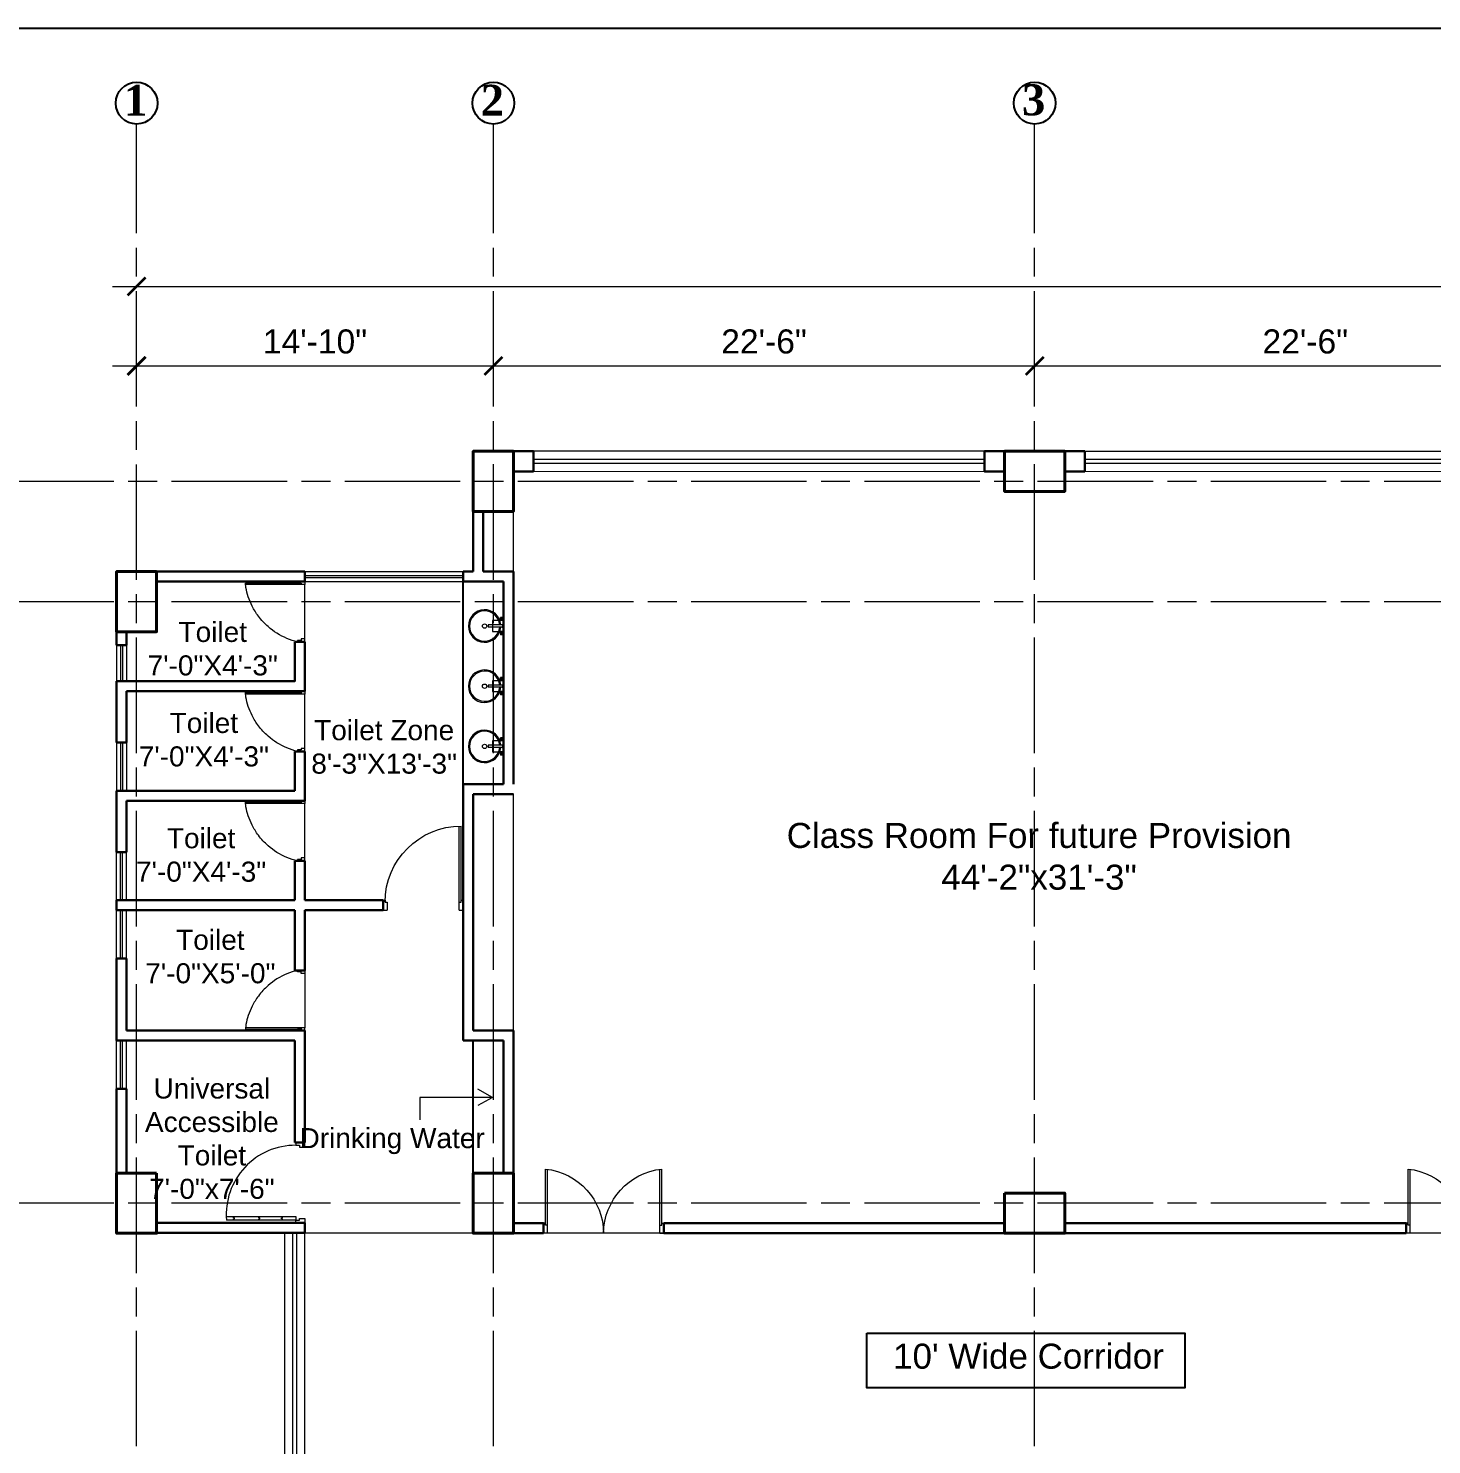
# Model space of a CAD drawing. Header units: inches. Extents: x -12 to 20935469, y -1604 to 24729220.
# Drawn here: x 20840343 to 20841043, y 24710768 to 24711474 of the extents above; entities that cross this region are included whole.
import ezdxf

# ---------------------------------------------------------------- set-up
doc = ezdxf.new("R2010")
doc.units = ezdxf.units.IN
doc.header["$LTSCALE"] = 0.03
doc.header["$MEASUREMENT"] = 0
doc.header["$PDMODE"] = 32
doc.header["$PDSIZE"] = 15
doc.linetypes.add('ACAD_ISO08W100', pattern=[36, 24, -3, 6, -3])
for name, color, linetype, lineweight in [('column', 1, 'Continuous', 40), ('Dim Line', 252, 'Continuous', 13), ('Door', 7, 'Continuous', 18), ('Glass Line', 252, 'Continuous', 9), ('Grid Line', 252, 'Continuous', 18), ('Hatch', 253, 'Continuous', 15), ('Main Wall', 7, 'Continuous', 30), ('STAIR', 46, 'Continuous', 15), ('TOILET FIXTURE', 142, 'Continuous', 5), ('wind.', 150, 'Continuous', 20)]:
    doc.layers.add(name, color=color, linetype=linetype, lineweight=lineweight)
doc.layers.add('FUR', color=251, linetype='Continuous')
doc.layers.add('TEXT', color=7, linetype='Continuous')
doc.styles.add('2', font='swisscl.ttf')
doc.styles.add('RomanS', font='arial.ttf', dxfattribs={"height": 12})
doc.styles.get("Standard").update_dxf_attribs({"font": 'timesbd.ttf'})
doc.dimstyles.new('Aec_Arch_I', dxfattribs={"dimscale": 96, "dimtxt": 12, "dimasz": 0.09375, "dimexe": 0.125, "dimexo": 0.125, "dimgap": 0.0625, "dimtad": 1, "dimdec": 0, "dimzin": 3, "dimdsep": 46, "dimlunit": 4, "dimtxsty": 'RomanS', "dimblk1": 'ARCHTICK', "dimblk2": 'ARCHTICK', "dimsah": 1, "dimcen": 0.09375, "dimdle": 0.125, "dimadec": 0, "dimazin": 0, "dimtfac": 0.75, "dimtdec": 0, "dimtmove": 2, "dimatfit": 3, "dimldrblk": 'ARCHTICK', "dimfxl": 1, "dimfrac": 1, "dimtolj": 1, "dimtzin": 0, "dimarcsym": 0})

# ---------------------------------------------------------------- blocks, each defined once
blk = doc.blocks.new('_ArchTick')
at = {"color": 0, "linetype": 'ByBlock', "lineweight": 35, "const_width": 0.15}
blk.add_lwpolyline([(-0.5, -0.5), (0.5, 0.5)], dxfattribs=at)
blk = doc.blocks.new('*D14')
at = {"layer": 'Defpoints', "color": 0, "transparency": 16777216}
for p in [(20831126.2792098, 24724578.16655627), (20830948.30879143, 24724562.26584816), (20831126.2792098, 24724562.26584816)]:
    blk.add_point(p, dxfattribs=at)
at = {"layer": 'Dim Line', "color": 0, "lineweight": -2, "transparency": 16777216}
for p, q in [((20830948.30879143, 24724574.26584816), (20830948.30879143, 24724590.16655627)), ((20831126.2792098, 24724574.26584816), (20831126.2792098, 24724590.16655627)), ((20830936.30879143, 24724578.16655627), (20831138.2792098, 24724578.16655627))]:
    blk.add_line(p, q, dxfattribs=at)
at = {"layer": 'Dim Line', "color": 0, "lineweight": -2, "transparency": 16777216, "xscale": 9, "yscale": 9, "zscale": 9, "rotation": 180}
blk.add_blockref('_ArchTick', (20830948.30879143, 24724578.16655627), dxfattribs=at)
at = {"layer": 'Dim Line', "color": 0, "lineweight": -2, "transparency": 16777216, "xscale": 9, "yscale": 9, "zscale": 9}
blk.add_blockref('_ArchTick', (20831126.2792098, 24724578.16655627), dxfattribs=at)
at = {"layer": 'Dim Line', "color": 0, "transparency": 16777216, "insert": (20831037.29400062, 24724590.29343212), "char_height": 12, "attachment_point": 5, "style": 'RomanS'}
blk.add_mtext('\\A1;14\'-10"', dxfattribs=at)
blk = doc.blocks.new('*D7')
at = {"layer": 'Defpoints', "color": 0, "transparency": 16777216}
for p in [(20831396.27940053, 24724578.16655627), (20831396.27940053, 24724578.16655627), (20831126.2792098, 24724562.26584816)]:
    blk.add_point(p, dxfattribs=at)
at = {"layer": 'Dim Line', "color": 0, "lineweight": -2, "transparency": 16777216}
for p, q in [((20831126.2792098, 24724574.26584816), (20831126.2792098, 24724590.16655627)), ((20831114.2792098, 24724578.16655627), (20831408.27940053, 24724578.16655627))]:
    blk.add_line(p, q, dxfattribs=at)
at = {"layer": 'Dim Line', "color": 0, "lineweight": -2, "transparency": 16777216, "xscale": 9, "yscale": 9, "zscale": 9, "rotation": 180}
blk.add_blockref('_ArchTick', (20831126.2792098, 24724578.16655627), dxfattribs=at)
at = {"layer": 'Dim Line', "color": 0, "lineweight": -2, "transparency": 16777216, "xscale": 9, "yscale": 9, "zscale": 9}
blk.add_blockref('_ArchTick', (20831396.27940053, 24724578.16655627), dxfattribs=at)
at = {"layer": 'Dim Line', "color": 0, "transparency": 16777216, "insert": (20831261.27930516, 24724590.29343212), "char_height": 12, "attachment_point": 5, "style": 'RomanS'}
blk.add_mtext('\\A1;22\'-6"', dxfattribs=at)
blk = doc.blocks.new('*D8')
at = {"layer": 'Defpoints', "color": 0, "transparency": 16777216}
for p in [(20831396.27940053, 24724578.16655627), (20831666.2795913, 24724578.16655627), (20831666.2795913, 24724578.16655627)]:
    blk.add_point(p, dxfattribs=at)
at = {"layer": 'Dim Line', "color": 0, "lineweight": -2, "transparency": 16777216}
blk.add_line((20831384.27940053, 24724578.16655627), (20831678.2795913, 24724578.16655627), dxfattribs=at)
at = {"layer": 'Dim Line', "color": 0, "lineweight": -2, "transparency": 16777216, "xscale": 9, "yscale": 9, "zscale": 9, "rotation": 180}
blk.add_blockref('_ArchTick', (20831396.27940053, 24724578.16655627), dxfattribs=at)
at = {"layer": 'Dim Line', "color": 0, "lineweight": -2, "transparency": 16777216, "xscale": 9, "yscale": 9, "zscale": 9}
blk.add_blockref('_ArchTick', (20831666.2795913, 24724578.16655627), dxfattribs=at)
at = {"layer": 'Dim Line', "color": 0, "transparency": 16777216, "insert": (20831531.27949591, 24724590.29343212), "char_height": 12, "attachment_point": 5, "style": 'RomanS'}
blk.add_mtext('\\A1;22\'-6"', dxfattribs=at)
blk = doc.blocks.new('*D13')
at = {"layer": 'Defpoints', "color": 0, "transparency": 16777216}
for p in [(20832951.75234396, 24724617.81282169), (20830948.30879143, 24724610.74819624), (20832951.75234396, 24724610.74819624)]:
    blk.add_point(p, dxfattribs=at)
at = {"layer": 'Dim Line', "color": 0, "lineweight": -2, "transparency": 16777216}
for p, q in [((20830948.30879143, 24724622.74819624), (20830948.30879143, 24724629.81282169)), ((20832951.75234396, 24724622.74819624), (20832951.75234396, 24724629.81282169)), ((20830936.30879143, 24724617.81282169), (20832963.75234396, 24724617.81282169))]:
    blk.add_line(p, q, dxfattribs=at)
at = {"layer": 'Dim Line', "color": 0, "lineweight": -2, "transparency": 16777216, "xscale": 9, "yscale": 9, "zscale": 9, "rotation": 180}
blk.add_blockref('_ArchTick', (20830948.30879143, 24724617.81282169), dxfattribs=at)
at = {"layer": 'Dim Line', "color": 0, "lineweight": -2, "transparency": 16777216, "xscale": 9, "yscale": 9, "zscale": 9}
blk.add_blockref('_ArchTick', (20832951.75234396, 24724617.81282169), dxfattribs=at)
at = {"layer": 'Dim Line', "color": 0, "transparency": 16777216, "insert": (20831950.03056769, 24724629.93969755), "char_height": 12, "attachment_point": 5, "style": 'RomanS'}
blk.add_mtext('\\A1;166\'-11"', dxfattribs=at)
blk = doc.blocks.new('A$C36295410')
at = {"layer": 'Door'}
for p, q in [((0.9999989662828739, 3.999999464715074), (0.9999989662828739, 31.99999946471507)), ((1.999998966282874, -5.352849257178605e-07), (1.999998966282874, 31.98213662398211)), ((57.99999896628287, -5.352849257178605e-07), (57.99999896628287, 31.98213662398211)), ((58.99999896628287, 3.999999464715074), (58.99999896628287, 31.99999946471507)), ((0.9999989662828739, 4.999999464715074), (-1.033717126119882e-06, 4.999999464715074)), ((1.999998966282874, 3.999999464715074), (0.9999989662824191, 3.999999464715074)), ((57.99999896628287, 3.999999464715074), (58.99999896628287, 3.999999464715074)), ((58.99999896628287, 4.999999464715074), (59.99999896628287, 4.999999464715074)), ((1.999998966282874, -5.352849257178605e-07), (-1.033717126119882e-06, -5.352849257178605e-07)), ((57.99999896628287, -5.352849257178605e-07), (59.99999896628287, -5.352849257178605e-07))]:
    blk.add_line(p, q, dxfattribs=at)
for centre, radius, start, end in [((-2.525154211056361, -0.3352956022481521), 32.52688137512273, 0.590629401232551, 83.77825723032326), ((62.52515214360983, -0.3352956022372382), 32.52688137511065, 96.22174276965781, 179.4093705987648)]:
    blk.add_arc(centre, radius, start, end, dxfattribs=at)
blk = doc.blocks.new('sssss-flat-876')
at = {"layer": 'Door', "linetype": 'Continuous', "ltscale": 3}
blk.add_line((3666.524641621392, 84027.20039844685), (3666.524641621392, 84055.73698381262), dxfattribs=at)
at = {"layer": 'Door', "linetype": 'Continuous', "ltscale": 3, "extrusion": (-7.215265806451099e-09, -3.356244729906973e-18, 1)}
for points, elevation in [([(3666.524641621392, 84057.20039844685), (3666.524641621392, 84055.7369838127), (3668.353909914149, 84055.73698381268), (3668.353909914149, 84056.46869112973), (3670.183178206673, 84056.46869112976), (3670.183178206673, 84057.20039844688)], -2.645495015731816e-05), ([(3668.353909914149, 84055.73698381268), (3696.158787962748, 84055.73698381273), (3696.158787962748, 84056.46869112982), (3668.353909914149, 84056.46869112956)], -2.646814881427536e-05)]:
    blk.add_lwpolyline(points, close=True, dxfattribs=dict(at, elevation=elevation))
at = {"layer": 'Door', "linetype": 'Continuous', "ltscale": 3, "flags": 128}
blk.add_lwpolyline([(3670.183178209001, 84027.20039844661, 0.04096003839332348), (3675.473761518253, 84028.8955189219, 0.08249638684257277), (3684.92584202881, 84034.77633821729, 0.05218730031938641), (3689.721451750025, 84039.97248090911, 0.04398833922187529), (3692.855049753096, 84045.047753547, 0.03657129103577791), (3694.751170299016, 84049.63311906598, 0.034751479123949), (3695.9156375397, 84054.20272462314, 0.01143537355723267), (3696.158787962981, 84055.73698381265)], format="xyb", dxfattribs=at)
at = {"layer": 'Door', "linetype": 'Continuous', "ltscale": 3}
blk.add_lwpolyline([(3666.524641623953, 84027.20039844679), (3666.524641623953, 84028.66381308093), (3668.353909916477, 84028.66381308093), (3668.353909916477, 84027.93210576387), (3670.183178209234, 84027.93210576382), (3670.183178209234, 84027.2003984467)], close=True, dxfattribs=at)
blk = doc.blocks.new('Door_45')
at = {"layer": 'Door'}
for p, q in [((1.499446089358273, 4.966720660065755), (1.499446089358273, 43.96672066006575)), ((1.499446089358273, 40.02726910408236), (2.249446089358273, 40.02726910408236)), ((2.249446089358273, 40.02726910408236), (2.249446089358273, 39.52726910408236)), ((2.749446089591103, 39.52726910408236), (2.749446089591103, 40.02726910408236)), ((2.749446089591103, 40.02726910408236), (3.499446089358273, 40.02726910408236)), ((3.499446089358273, 44.03189280286006), (3.499446089358273, 4.966720660065755)), ((2.249446089358273, 39.52726910408236), (2.749446089591103, 39.52726910408236)), ((1.499446089358273, 25.76575365659081), (2.249446089358273, 25.76575365659081)), ((2.249446089358273, 25.76575365659081), (2.249446089358273, 25.26575365659081)), ((2.249446089358273, 25.26575365659081), (2.749446089591103, 25.26575365659081)), ((2.749446089591103, 25.76575365659081), (3.499446089358273, 25.76575365659081)), ((2.749446089591103, 25.26575365659081), (2.749446089591103, 25.76575365659081)), ((1.499446089358273, 12.56961937076411), (2.249446089358273, 12.56961937076411)), ((2.249446089358273, 12.56961937076411), (2.249446089358273, 13.06961937076411)), ((2.249446089358273, 13.06961937076411), (2.749446089591103, 13.06961937076411)), ((2.749446089591103, 13.06961937076411), (2.749446089591103, 12.56961937076411)), ((2.749446089591103, 12.56961937076411), (3.499446089358273, 12.56961937076411)), ((-0.0005539106417273842, -0.03327933993424503), (-0.0005539106417273842, 4.966720660065755)), ((-0.0005539106417273842, 4.966720660065755), (1.499446089358273, 4.966720660065755)), ((3.499446089358273, 4.966720660065755), (1.499446089358273, 4.966720660065755)), ((1.499446089358273, 4.966720660065755), (1.499446089358273, 2.966720660065755)), ((1.499446089358273, 2.966720660065755), (2.499446089358273, 2.966720660065755)), ((2.499446089358273, 2.966720660065755), (2.499446089358273, -0.03327933993424503)), ((42.5, 3), (42.5, -0.03327933993424503)), ((43.5, 3), (42.5, 3)), ((45.00000000023283, 5), (43.5, 5)), ((43.5, 5), (43.5, 3)), ((45.00000000023283, -0.03327933993424503), (45.00000000023283, 5)), ((2.499446089358273, -0.03327933993424503), (-0.0005539106417273842, -0.03327933993424503)), ((42.5, -0.03327933993424503), (45.00000000023283, -0.03327933993424503))]:
    blk.add_line(p, q, dxfattribs=at)
blk.add_arc((4.660651951731928, 5.255392092920653), 38.84018771759182, 359.6232511897165, 94.66847186469465, dxfattribs=at)
blk = doc.blocks.new('7-flat-72')
at = {"layer": 'Glass Line', "color": 8, "ltscale": 20}
for p, q in [((-64475.47473717644, 376966.6120190895), (-64476.55473715696, 376966.6118137227)), ((-64476.55336804548, 376959.4118138514), (-64476.55473715696, 376966.6118137227)), ((-64475.47336806497, 376959.4120192182), (-64475.47473717644, 376966.6120190895)), ((-64478.71357337362, 376960.4914030989), (-64480.33357334463, 376960.4910950488)), ((-64480.33338851458, 376959.5190950661), (-64480.33357334463, 376960.4910950488)), ((-64478.71338854358, 376959.5194031161), (-64480.33338851458, 376959.5190950661)), ((-64478.71336800698, 376959.4114031181), (-64480.33336797799, 376959.411095068)), ((-64480.33329952252, 376959.0510950745), (-64480.33336797799, 376959.411095068)), ((-64478.71329955151, 376959.0514031246), (-64480.33329952252, 376959.0510950745)), ((-64480.27590274997, 376959.5191059972), (-64480.27608758002, 376960.49110598)), ((-64480.15336798131, 376959.4111292958), (-64480.15338851791, 376959.5191292939)), ((-64480.14656623453, 376959.5191305911), (-64480.14675106457, 376960.4911305739)), ((-64479.91663178266, 376959.5191743142), (-64479.91681661271, 376960.4911742969)), ((-64479.5233885292, 376959.5192490911), (-64479.52357335924, 376960.4912490739)), ((-64479.13014527573, 376959.519323868), (-64479.13033010578, 376960.4913238508)), ((-64478.90021082386, 376959.5193675911), (-64478.90039565391, 376960.4913675738)), ((-64478.89336800366, 376959.4113688903), (-64478.89338854048, 376959.5193688883)), ((-64478.77087430842, 376959.519392185), (-64478.77105913847, 376960.4913921678)), ((-64478.71338854358, 376959.5194031161), (-64478.71357337362, 376960.4914030989)), ((-64478.71329955151, 376959.0514031246), (-64478.71336800698, 376959.4114031181)), ((-64475.11336807138, 376959.4120876737), (-64476.91336803907, 376959.4117453959)), ((-64476.9132995836, 376959.0517454025), (-64476.91336803907, 376959.4117453959)), ((-64475.11329961568, 376959.0520876803), (-64476.9132995836, 376959.0517454025)), ((-64475.11329961568, 376959.0520876803), (-64475.11336807138, 376959.4120876737)), ((-64473.31357347011, 376960.4924299325), (-64471.6935734991, 376960.4927379825)), ((-64473.31338864006, 376959.5204299497), (-64473.31357347011, 376960.4924299325)), ((-64473.31338864006, 376959.5204299497), (-64471.69338866905, 376959.5207379998)), ((-64473.31336810347, 376959.4124299516), (-64471.69336813246, 376959.4127380017)), ((-64473.313299648, 376959.0524299581), (-64473.31336810347, 376959.4124299516)), ((-64473.313299648, 376959.0524299581), (-64471.69329967699, 376959.0527380082)), ((-64473.25590287545, 376959.5204408808), (-64473.25608770549, 376960.4924408636)), ((-64473.13336810679, 376959.4124641794), (-64473.13338864339, 376959.5204641775)), ((-64473.12656636001, 376959.5204654748), (-64473.12675119005, 376960.4924654575)), ((-64472.89663190814, 376959.5205091978), (-64472.89681673818, 376960.4925091806)), ((-64472.50338865467, 376959.5205839747), (-64472.50357348472, 376960.4925839575)), ((-64472.11014540121, 376959.5206587517), (-64472.11033023125, 376960.4926587344)), ((-64471.88021094934, 376959.5207024747), (-64471.88039577939, 376960.4927024575)), ((-64471.87336812937, 376959.4127037739), (-64471.87338866596, 376959.520703772)), ((-64471.7508744339, 376959.5207270686), (-64471.75105926394, 376960.4927270514)), ((-64471.69338866905, 376959.5207379998), (-64471.6935734991, 376960.4927379825)), ((-64471.69329967699, 376959.0527380082), (-64471.69336813246, 376959.4127380017))]:
    blk.add_line(p, q, dxfattribs=at)
blk.add_circle((-64476.01507698372, 376968.3989757138, -1.853074723067108e-05), 1.08, dxfattribs=at)
for radius, start, end in [(8.100000000000003, 273.8334487619164, 266.1883413272574), (7.545122013573683, 274.1150294939762, 265.9067605931115)]:
    blk.add_arc((-64476.01507698372, 376968.3989757138, -1.853074723067108e-05), radius, start, end, dxfattribs=at)
blk = doc.blocks.new('SFSFSFS-flat-72')
at = {"layer": 'TOILET FIXTURE', "ltscale": 0.2}
blk.add_lwpolyline([(-3918.473113942891, -3608.103407361705), (-3918.474140776554, -3602.703407459237), (-3923.874140679603, -3602.704434292842), (-3923.873113845708, -3608.104434195251)], close=True, dxfattribs=at)
at = {"layer": 'TOILET FIXTURE', "ltscale": 20}
blk.add_blockref('7-flat-72', (60554.84018570464, -380567.1558373197), dxfattribs=at)
blk = doc.blocks.new('$D40')
at = {"layer": 'Door'}
for p, q in [((1, 4), (1, 42)), ((2, 0), (2, 41.98683982644525)), ((1, 5), (0, 5)), ((2, 0), (0, 0)), ((2, 4), (1, 4)), ((39, 4), (38, 4)), ((38, 4), (38, 0)), ((40, 0), (38, 0)), ((40, 5), (38.98683982644525, 5)), ((39, 5), (39, 4))]:
    blk.add_line(p, q, dxfattribs=at)
blk.add_arc((1, 4), 38, 0, 89.99999999999999, dxfattribs=at)
blk = doc.blocks.new('fff')
at = {"layer": 'Grid Line', "color": 252, "linetype": 'ACAD_ISO08W100', "lineweight": 9, "ltscale": 80, "true_color": 0x939598}
for p, q in [((20830948.30879143, 24723521.10155122), (20830948.30879143, 24724698.78124316)), ((20831126.2792098, 24723521.10975568), (20831126.2792098, 24724698.78944762)), ((20831396.27940053, 24723521.10975705), (20831396.27940053, 24724698.789449)), ((20833096.94929376, 24724520.60832043), (20830726.1474328, 24724520.60832043)), ((20833096.94929376, 24724460.61652489), (20830726.1474328, 24724460.61652489)), ((20833096.94929376, 24724160.74613542), (20830726.1474328, 24724160.74613542))]:
    blk.add_line(p, q, dxfattribs=at)
at = {"layer": 'Dim Line'}
for base, p1, p2, picture, middle in [((20832951.75234396, 24724617.81282169), (20830948.30879143, 24724610.74819624), (20832951.75234396, 24724610.74819624), '*D13', (20831950.03056769, 24724629.93969755)), ((20831126.2792098, 24724578.16655627), (20830948.30879143, 24724562.26584816), (20831126.2792098, 24724562.26584816), '*D14', (20831037.29400062, 24724590.29343212)), ((20831396.27940053, 24724578.16655627), (20831126.2792098, 24724562.26584816), (20831396.27940053, 24724578.16655627), '*D7', (20831261.27930516, 24724590.29343212)), ((20831666.2795913, 24724578.16655627), (20831396.27940053, 24724578.16655627), (20831666.2795913, 24724578.16655627), '*D8', (20831531.27949591, 24724590.29343212))]:
    dim = blk.add_linear_dim(base=base, p1=p1, p2=p2, dimstyle='Aec_Arch_I', dxfattribs=at)
    dim.commit()
    dim.dimension.update_dxf_attribs({"geometry": picture, "text_midpoint": middle})

msp = doc.modelspace()

# ---------------------------------------------------------------- linework, layer by layer
for p, q in [((20840560.11673301, 24711096.91348411), (20840560.11673303, 24711197.87496308)), ((20840565.11673302, 24710902.98957334), (20840565.11673302, 24710969.02777834)), ((20840476.11763015, 24710878.1849571), (20840481.11763015, 24710878.1849571))]:
    msp.add_line(p, q)
msp.add_lwpolyline([(20840761.45372367, 24710823.22600225), (20840920.04179165, 24710823.22600225), (20840920.04179165, 24710795.91452704), (20840761.45372367, 24710795.91452704)], close=True)
at = {"layer": 'column', "lineweight": 40, "ltscale": 20}
for points in [[(20840585.11673634, 24711262.87496308), (20840565.11673634, 24711262.87496308), (20840565.11673303, 24711232.87496309), (20840585.11673303, 24711232.87496309)], [(20840830.14033819, 24711262.87496804), (20840830.14033819, 24711242.87496804), (20840860.14033819, 24711242.87496474), (20840860.14033819, 24711262.87496474)], [(20840407.14631797, 24711202.87496309), (20840387.14631797, 24711202.87496309), (20840387.14631797, 24711172.87496309), (20840407.14631797, 24711172.87496309)], [(20840407.14631794, 24710903.01277808), (20840387.14631794, 24710903.01277808), (20840387.14631794, 24710873.01277808), (20840407.14631794, 24710873.01277808)], [(20840585.11673302, 24710902.98957334), (20840565.11673302, 24710902.98957334), (20840565.11673632, 24710873.01277808), (20840585.11673632, 24710873.01277808)], [(20840830.15194108, 24710893.02775417), (20840830.15194108, 24710873.02775417), (20840860.12873635, 24710873.02775747), (20840860.12873635, 24710893.02775747)]]:
    msp.add_lwpolyline(points, close=True, dxfattribs=at)
at = {"layer": 'Defpoints'}
msp.add_lwpolyline([(20840142.61561531, 24711473.75343435), (20842581.4822092, 24711473.75343435), (20842581.4822092, 24710015.22406803), (20840142.61561531, 24710015.22406803)], close=True, dxfattribs=at)
at = {"layer": 'Hatch', "lineweight": 5}
for p, q in [((20840585.11673303, 24711202.8749693), (20840585.11673303, 24711232.86196092)), ((20840585.11673302, 24710974.02777834), (20840585.11673299, 24711091.9134841))]:
    msp.add_line(p, q, dxfattribs=at)
at = {"layer": 'Hatch', "lineweight": 0}
msp.add_lwpolyline([(20840481.14104126, 24710873.16175239), (20841303.09022288, 24710873.1635102), (20841303.09022288, 24711188.04585007), (20841482.64014072, 24711187.87496309), (20841482.64014744, 24710873.01724208), (20842316.64196941, 24710872.9789046), (20842316.64196941, 24710753.0017972), (20842212.64237089, 24710752.99607684), (20841937.64286323, 24710752.99607684), (20841622.64014745, 24710752.85510959), (20841622.64014745, 24710611.85411261), (20841303.09022322, 24710611.85411261), (20841303.09022322, 24710752.99607711), (20840481.14104126, 24710752.82172609)], close=True, dxfattribs=at)
at = {"layer": 'Main Wall', "lineweight": 30}
for p, q in [((20840565.11673303, 24711202.8749686), (20840565.11673303, 24711232.87496474)), ((20840570.11673303, 24711202.87496877), (20840570.11673303, 24711232.87496474)), ((20840407.14631797, 24711202.87496309), (20840481.11762999, 24711202.87496567)), ((20840481.11763016, 24711197.87496307), (20840481.11762998, 24711202.87496567)), ((20840560.11673286, 24711202.87496843), (20840565.11673303, 24711202.8749686)), ((20840560.11673303, 24711197.87496308), (20840560.11673285, 24711202.87496842)), ((20840570.11673303, 24711202.87496877), (20840585.11673303, 24711202.8749693)), ((20840585.11673302, 24711096.91405018), (20840585.11673303, 24711202.8749693)), ((20840407.14631797, 24711197.87496307), (20840481.11763016, 24711197.87496307)), ((20840560.11673303, 24711197.87496309), (20840580.11673303, 24711197.87496308)), ((20840580.11673302, 24711096.91348411), (20840580.11673303, 24711197.87496308)), ((20840387.14631797, 24711166.25923486), (20840387.14631797, 24711172.87496309)), ((20840476.11763015, 24711167.87496307), (20840481.11763015, 24711167.87496307)), ((20840387.14631797, 24711117.64350662), (20840387.14631797, 24711148.25923486)), ((20840481.11763015, 24711143.25923486), (20840392.14631797, 24711143.25923486)), ((20840476.11763015, 24711113.25923486), (20840476.11763015, 24711093.64350661)), ((20840481.11763015, 24711113.25923486), (20840476.11763015, 24711113.25923486)), ((20840476.11763015, 24711093.64350661), (20840387.14631797, 24711093.64350661)), ((20840387.14631797, 24711063.02777834), (20840387.14631797, 24711093.64350662)), ((20840560.11673301, 24711039.02777834), (20840560.11673301, 24711096.91348411)), ((20840560.11673301, 24711096.91348411), (20840580.11673302, 24711096.91348411)), ((20840481.11763015, 24711088.64350661), (20840392.14631797, 24711088.64350661)), ((20840392.14631797, 24711088.64350662), (20840392.14631797, 24711063.02777834)), ((20840565.11673301, 24710974.02777834), (20840565.116733, 24711091.91348411)), ((20840565.116733, 24711091.91348411), (20840585.11673302, 24711091.91348411)), ((20840387.14631797, 24711063.02777834), (20840392.14631797, 24711063.02777834)), ((20840481.11763015, 24711058.64350661), (20840476.11763015, 24711058.64350661)), ((20840387.14631797, 24711039.02777835), (20840476.11763015, 24711039.02777833)), ((20840387.14631797, 24711034.02777834), (20840387.14631797, 24711039.02777835)), ((20840520.11673305, 24711034.02777833), (20840520.11673305, 24711039.02777833)), ((20840560.11673302, 24710969.02777834), (20840560.11673301, 24711039.02777834)), ((20840476.11763015, 24711034.02777833), (20840387.14631797, 24711034.02777833)), ((20840476.11763015, 24711004.02777833), (20840476.11763015, 24711034.02777833)), ((20840481.11763015, 24711004.02777833), (20840481.11763014, 24711034.02777834)), ((20840520.11673305, 24711034.02777833), (20840481.11763015, 24711034.02777833)), ((20840392.14631797, 24711010.02777834), (20840387.14631797, 24711010.02777834)), ((20840387.14631797, 24710969.02777834), (20840387.14631797, 24711010.02777834)), ((20840392.14631797, 24711010.02777834), (20840392.14631797, 24710974.02777834)), ((20840481.11763015, 24711004.02777833), (20840476.11763015, 24711004.02777833)), ((20840481.11763015, 24710974.02777834), (20840392.14631797, 24710974.02777833)), ((20840481.11763015, 24710918.18544946), (20840481.11763015, 24710974.02777834)), ((20840565.11673301, 24710974.02777834), (20840585.11673302, 24710974.02777834)), ((20840585.11673302, 24710903.00457526), (20840585.11673302, 24710974.02777834)), ((20840476.11763015, 24710969.02777833), (20840387.14631797, 24710969.02777834)), ((20840476.11763016, 24710918.18544946), (20840476.11763015, 24710969.02777833)), ((20840560.11673302, 24710969.02777834), (20840580.11673302, 24710969.02777834)), ((20840580.11673302, 24710903.00457692), (20840580.11673302, 24710969.02777834)), ((20840387.14631797, 24710903.00457362), (20840387.14631797, 24710945.02777834)), ((20840392.14631797, 24710945.02777834), (20840387.14631797, 24710945.02777834)), ((20840392.14631797, 24710945.02777834), (20840392.14631797, 24710903.00457362)), ((20840481.11763015, 24710918.18544946), (20840476.11763016, 24710918.18544946)), ((20840481.11763015, 24710878.1849571), (20840407.14708418, 24710878.1849571)), ((20840481.11763015, 24710878.1849571), (20840481.11763015, 24710873.16175239)), ((20840585.1406398, 24710878.01577202), (20840600.1406398, 24710878.01577202)), ((20840600.1406398, 24710878.01577202), (20840600.1406398, 24710873.01577202)), ((20840830.15194108, 24710878.02778001), (20840660.1406398, 24710878.02777839)), ((20840660.1406398, 24710878.02777839), (20840660.1406398, 24710873.02777839)), ((20840860.12873635, 24710878.02778284), (20841030.40634764, 24710878.02778051)), ((20841030.40634764, 24710873.02776128), (20841030.40634764, 24710878.02778051)), ((20840481.11763015, 24710873.16175239), (20840407.14631797, 24710873.16175238)), ((20840600.1406398, 24710873.01577202), (20840585.1406398, 24710873.01577202)), ((20840830.15194108, 24710873.02778002), (20840660.1406398, 24710873.02777839)), ((20840855.14034149, 24710873.02775691), (20841030.40634764, 24710873.02776128))]:
    msp.add_line(p, q, dxfattribs=at)
for points in [[(20840585.11673634, 24711262.87496309), (20840595.11673634, 24711262.87496309), (20840595.11845288, 24711252.84275382), (20840585.11673523, 24711252.8410425)], [(20840830.11692707, 24711262.87667412), (20840820.11692707, 24711262.87667412), (20840820.11521053, 24711252.84446485), (20840830.11692818, 24711252.84275353)], [(20840860.11692706, 24711262.87667412), (20840870.11692706, 24711262.87667412), (20840870.1186436, 24711252.84446485), (20840860.11692595, 24711252.84275353)], [(20840392.14631797, 24711172.87496309), (20840392.14631797, 24711166.25923486)], [(20840476.11763015, 24711167.87496307), (20840476.11763015, 24711148.25923486), (20840387.14631798, 24711148.25923486)], [(20840392.14631797, 24711166.25923486), (20840387.14631797, 24711166.25923486)], [(20840481.11763015, 24711167.87496307), (20840481.11763015, 24711143.25923486)], [(20840392.14631797, 24711143.25923486), (20840392.14631797, 24711117.64350662)], [(20840392.14631797, 24711117.64350662), (20840387.14631797, 24711117.64350662)], [(20840481.11763015, 24711113.25923486), (20840481.11763015, 24711088.64350661)], [(20840476.11763015, 24711058.64350661), (20840476.11763015, 24711039.02777833)], [(20840481.11763015, 24711058.64350661), (20840481.11763015, 24711039.02777833)], [(20840481.11763015, 24711039.02777833), (20840520.11673305, 24711039.02777833)]]:
    msp.add_lwpolyline(points, dxfattribs=at)
at = {"layer": 'STAIR', "color": 253, "lineweight": 5}
for p, q in [((20840574.71950718, 24710940.72001217), (20840538.4833047, 24710940.72001217)), ((20840538.4833047, 24710940.72001217), (20840538.4833047, 24710929.4778287)), ((20840574.71950718, 24710940.72001217), (20840567.41660561, 24710944.75350798)), ((20840574.71950718, 24710940.72001218), (20840567.41660561, 24710936.68651637))]:
    msp.add_line(p, q, dxfattribs=at)
at = {"layer": 'TEXT'}
for centre in [(20840397.16972229, 24711436.45705336), (20840575.14014066, 24711436.46525782), (20840845.14033138, 24711436.4652592)]:
    msp.add_circle(centre, 10.41737199201306, dxfattribs=at)
at = {"layer": 'wind.', "lineweight": 5}
for p, q in [((20840820.11692707, 24711262.87667742), (20840595.11673604, 24711262.87667743)), ((20840870.11692706, 24711262.87667412), (20841115.11673629, 24711262.87496309)), ((20840595.11845288, 24711252.84275392), (20840820.11521741, 24711252.88467414)), ((20840870.11863809, 24711252.8766744), (20841115.11673629, 24711252.87496308))]:
    msp.add_line(p, q, dxfattribs=at)
at = {"layer": 'wind.'}
for p, q in [((20840595.11741626, 24711258.9012177), (20840820.11496389, 24711258.97483629)), ((20840595.11775846, 24711256.9012177), (20840820.11561828, 24711256.9748364)), ((20840870.11760869, 24711258.89295971), (20841115.11423966, 24711258.97312196)), ((20840870.11795089, 24711256.89295972), (20841115.11489405, 24711256.97312206)), ((20840481.11762998, 24711202.87496567), (20840560.11673285, 24711202.87496843)), ((20840481.11763005, 24711200.87496567), (20840560.11673293, 24711200.87496843)), ((20840481.11763008, 24711199.87496567), (20840560.11673295, 24711199.87496843)), ((20840481.11763016, 24711197.87496567), (20840560.11673303, 24711197.87496843)), ((20840387.14631797, 24711166.25923486), (20840387.14631797, 24711148.25923486)), ((20840389.14631797, 24711166.25923486), (20840389.14631797, 24711148.25923486)), ((20840390.14631797, 24711166.25923486), (20840390.14631797, 24711148.25923486)), ((20840392.14631797, 24711166.25923486), (20840392.14631797, 24711148.25923486)), ((20840387.14631797, 24711117.64350662), (20840387.14631797, 24711093.64350662)), ((20840389.14631797, 24711117.64350662), (20840389.14631797, 24711093.64350662)), ((20840390.14631797, 24711117.64350662), (20840390.14631797, 24711093.64350662)), ((20840392.14631797, 24711117.64350662), (20840392.14631797, 24711093.64350662)), ((20840387.14631797, 24711039.02777835), (20840387.14631797, 24711063.02777834)), ((20840389.14631797, 24711039.02777835), (20840389.14631797, 24711063.02777834)), ((20840390.14631797, 24711039.02777835), (20840390.14631797, 24711063.02777834)), ((20840392.14631797, 24711039.02777835), (20840392.14631797, 24711063.02777834)), ((20840387.14631797, 24711010.02777834), (20840387.14631797, 24711034.02777834)), ((20840389.14631797, 24711010.02777834), (20840389.14631797, 24711034.02777834)), ((20840390.14631797, 24711010.02777834), (20840390.14631797, 24711034.02777834)), ((20840392.14631797, 24711010.02777834), (20840392.14631797, 24711034.02777834)), ((20840387.14631797, 24710945.02777834), (20840387.14631797, 24710969.02777834)), ((20840389.14631797, 24710945.02777834), (20840389.14631797, 24710969.02777834)), ((20840390.14631797, 24710945.02777834), (20840390.14631797, 24710969.02777834)), ((20840392.14631797, 24710945.02777834), (20840392.14631797, 24710969.02777834)), ((20840471.14104126, 24710752.9570569), (20840471.14104126, 24710873.13608337)), ((20840475.14104126, 24710752.82172609), (20840475.14104126, 24710873.13608337)), ((20840477.14104125, 24710752.82172609), (20840477.14104126, 24710873.13608337)), ((20840481.14104126, 24710752.82172609), (20840481.14104126, 24710873.13608337))]:
    msp.add_line(p, q, dxfattribs=at)

# ---------------------------------------------------------------- block references
at = {"layer": 'Door', "ltscale": 20, "xscale": -1}
for p in [(20844147.64227178, 24627140.67456463), (20844147.64227178, 24627086.05883641), (20844147.64227178, 24627031.44310817)]:
    msp.add_blockref('sssss-flat-876', p, dxfattribs=at)
at = {"layer": 'Door', "xscale": -1}
msp.add_blockref('$D40', (20840560.11673305, 24711034.02777833), dxfattribs=at)
at = {"layer": 'Door', "ltscale": 20, "rotation": 180}
msp.add_blockref('sssss-flat-876', (20844147.64227178, 24795031.22817678), dxfattribs=at)
at = {"layer": 'Door', "color": 250, "ltscale": 20, "xscale": 0.8888888888759539, "yscale": 0.8888888888759539, "zscale": 0.8888888888759539, "rotation": 90.00000000000001}
msp.add_blockref('Door_45', (20840481.08804852, 24710878.18544946), dxfattribs=at)
at = {"layer": 'FUR', "xscale": -1}
for p in [(20840660.1406398, 24710873.0157726), (20841090.4063466, 24710873.02776978)]:
    msp.add_blockref('A$C36295410', p, dxfattribs=at)
at = {"layer": 'TOILET FIXTURE', "ltscale": 20, "rotation": 90.00000000000001}
for p in [(20836972.01326144, 24715096.9237311), (20836972.01326144, 24715066.9237311), (20836972.01326144, 24715036.9237311)]:
    msp.add_blockref('SFSFSFS-flat-72', p, dxfattribs=at)
at = {"layer": 'wind.', "lineweight": 5}
msp.add_blockref('fff', (9448.860937640071, -13272.74156180397), dxfattribs=at)

# ---------------------------------------------------------------- texts
at = {"layer": 'TEXT', "char_height": 15.435, "width": 227.4580850503149, "attachment_point": 8, "rotation": 1.109146314285407e-09}
for s, insert in [('\\A1;1', (20840396.65407968, 24711430.15943038)), ('\\A1;2', (20840574.62449804, 24711430.16763484)), ('\\A1;3', (20840844.62468877, 24711430.16763622))]:
    msp.add_mtext(s, dxfattribs=dict(at, insert=insert))
at = {"layer": 'TEXT', "color": 30, "lineweight": 5, "ltscale": 20, "attachment_point": 2, "style": '2'}
for s, width, gutter_width, insert, char_height in [('{\\fArial|b0|i0|c0|p34;\\C0;Toilet \\P7\'-0"X4\'-3"}', 104.7596838313621, 0.5, (20840435.15796281, 24711177.79955919), 10), ('{\\fArial|b0|i0|c0|p34;\\C0;Toilet \\P7\'-0"X4\'-3"}', 104.7596838313621, 0.5, (20840430.72330114, 24711132.42329125), 10), ('{\\fArial|b0|i0|c0|p34;\\C0;Toilet Zone\\P8\'-3"X13\'-3"}', 104.7596838313621, 0.5, (20840520.66192665, 24711128.81938647), 10), ('{\\fArial|b0|i0|c0|p34;\\C0;Toilet \\P7\'-0"X4\'-3"}', 104.7596838313621, 0.5, (20840429.34575555, 24711074.94587445), 10), ('\\pxsm1;{\\fArial|b0|i0|c0|p34;\\C0;Class Room For future Provision\\P44\'-2"x31\'-3"}', 289.4828102600295, 0.5, (20840847.34732196, 24711077.56906604), 12.47575959581606), ('{\\fArial|b0|i0|c0|p34;\\C0;Toilet \\P7\'-0"X5\'-0"}', 104.7596838313621, 0.5, (20840433.96310575, 24711024.2915536), 10), ('{\\fArial|b0|i0|c0|p34;\\C0;Universal Accessible Toilet\\P7\'-0"x7\'-6"}', 89.09549436636735, 0.35, (20840434.70898871, 24710950.15409592), 10), ('\\pxsm1;{\\fArial|b0|i0|c0|p34;\\C0;Drinking Water }', 88.56263495197395, 0.2817773027333734, (20840524.63037593, 24710925.42376595), 10), ("\\pxsm1,qc;{\\fArial|b0|i0|c0|p34;\\C0;10' Wide Corridor}", 227.8899144920278, 0.7495764341443792, (20840842.05472264, 24710817.9363931), 12.47575959581606)]:
    msp.add_mtext_dynamic_manual_height_columns(s, width=width, gutter_width=gutter_width, heights=[0], dxfattribs=dict(at, insert=insert, char_height=char_height))

doc.saveas('drawing.dxf')
